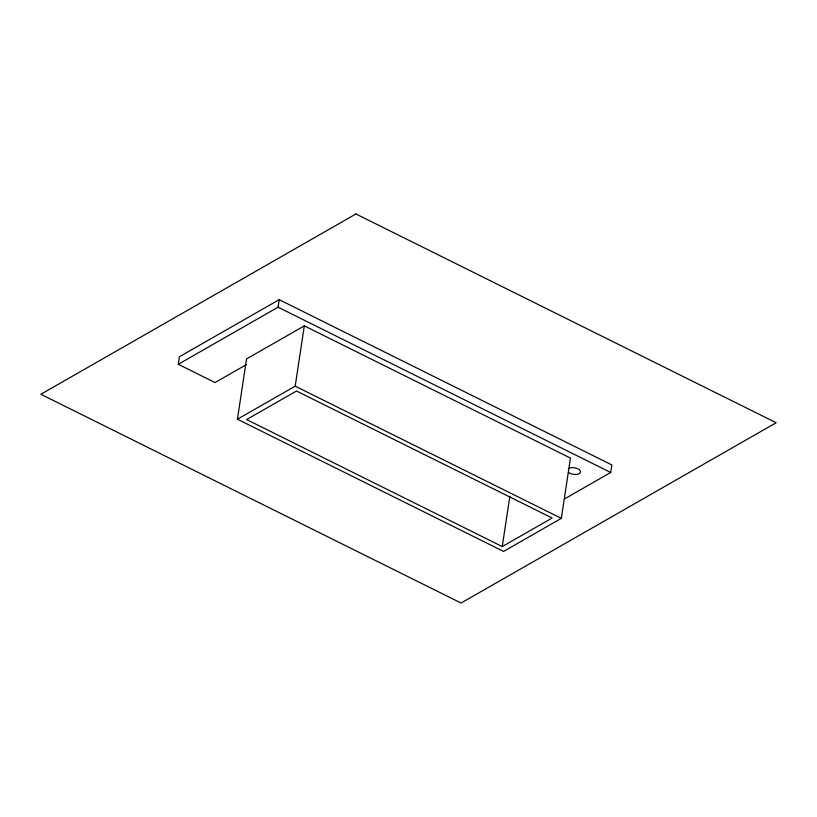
<?xml version="1.0" encoding="UTF-8"?>
<svg xmlns="http://www.w3.org/2000/svg" width="817" height="817" viewBox="0 0 817 817"><rect width="100%" height="100%" fill="white"/><g stroke="black" fill="none" stroke-linecap="round" stroke-linejoin="round"><path stroke-width="1.23" d="M246.397 364.617L215.045 382.56L178.269 364.29L179.413 356.753L279.189 299.665L611.862 464.934L610.718 472.471L564.67 498.819M237.43 419.203L246.55 358.918L304.312 325.86L570.45 458.082L561.33 518.366L503.568 551.424L237.43 419.203L295.192 386.155L304.312 325.86M178.269 364.29L278.046 307.202L279.189 299.665M502.251 546.563L552.139 518.019L296.51 391.016L246.622 419.56L502.251 546.563L509.849 496.317M278.046 307.202L610.718 472.471M295.192 386.155L561.33 518.366M568.366 468.652A6.618 3.339 8.6 0 1 578.232 468.978A6.618 3.339 8.6 0 1 578.211 474.095A6.618 3.339 8.6 0 1 568.356 472.185M355.936 213.972L40.85 394.264L461.064 603.028L776.15 422.736L355.936 213.972"/></g></svg>
